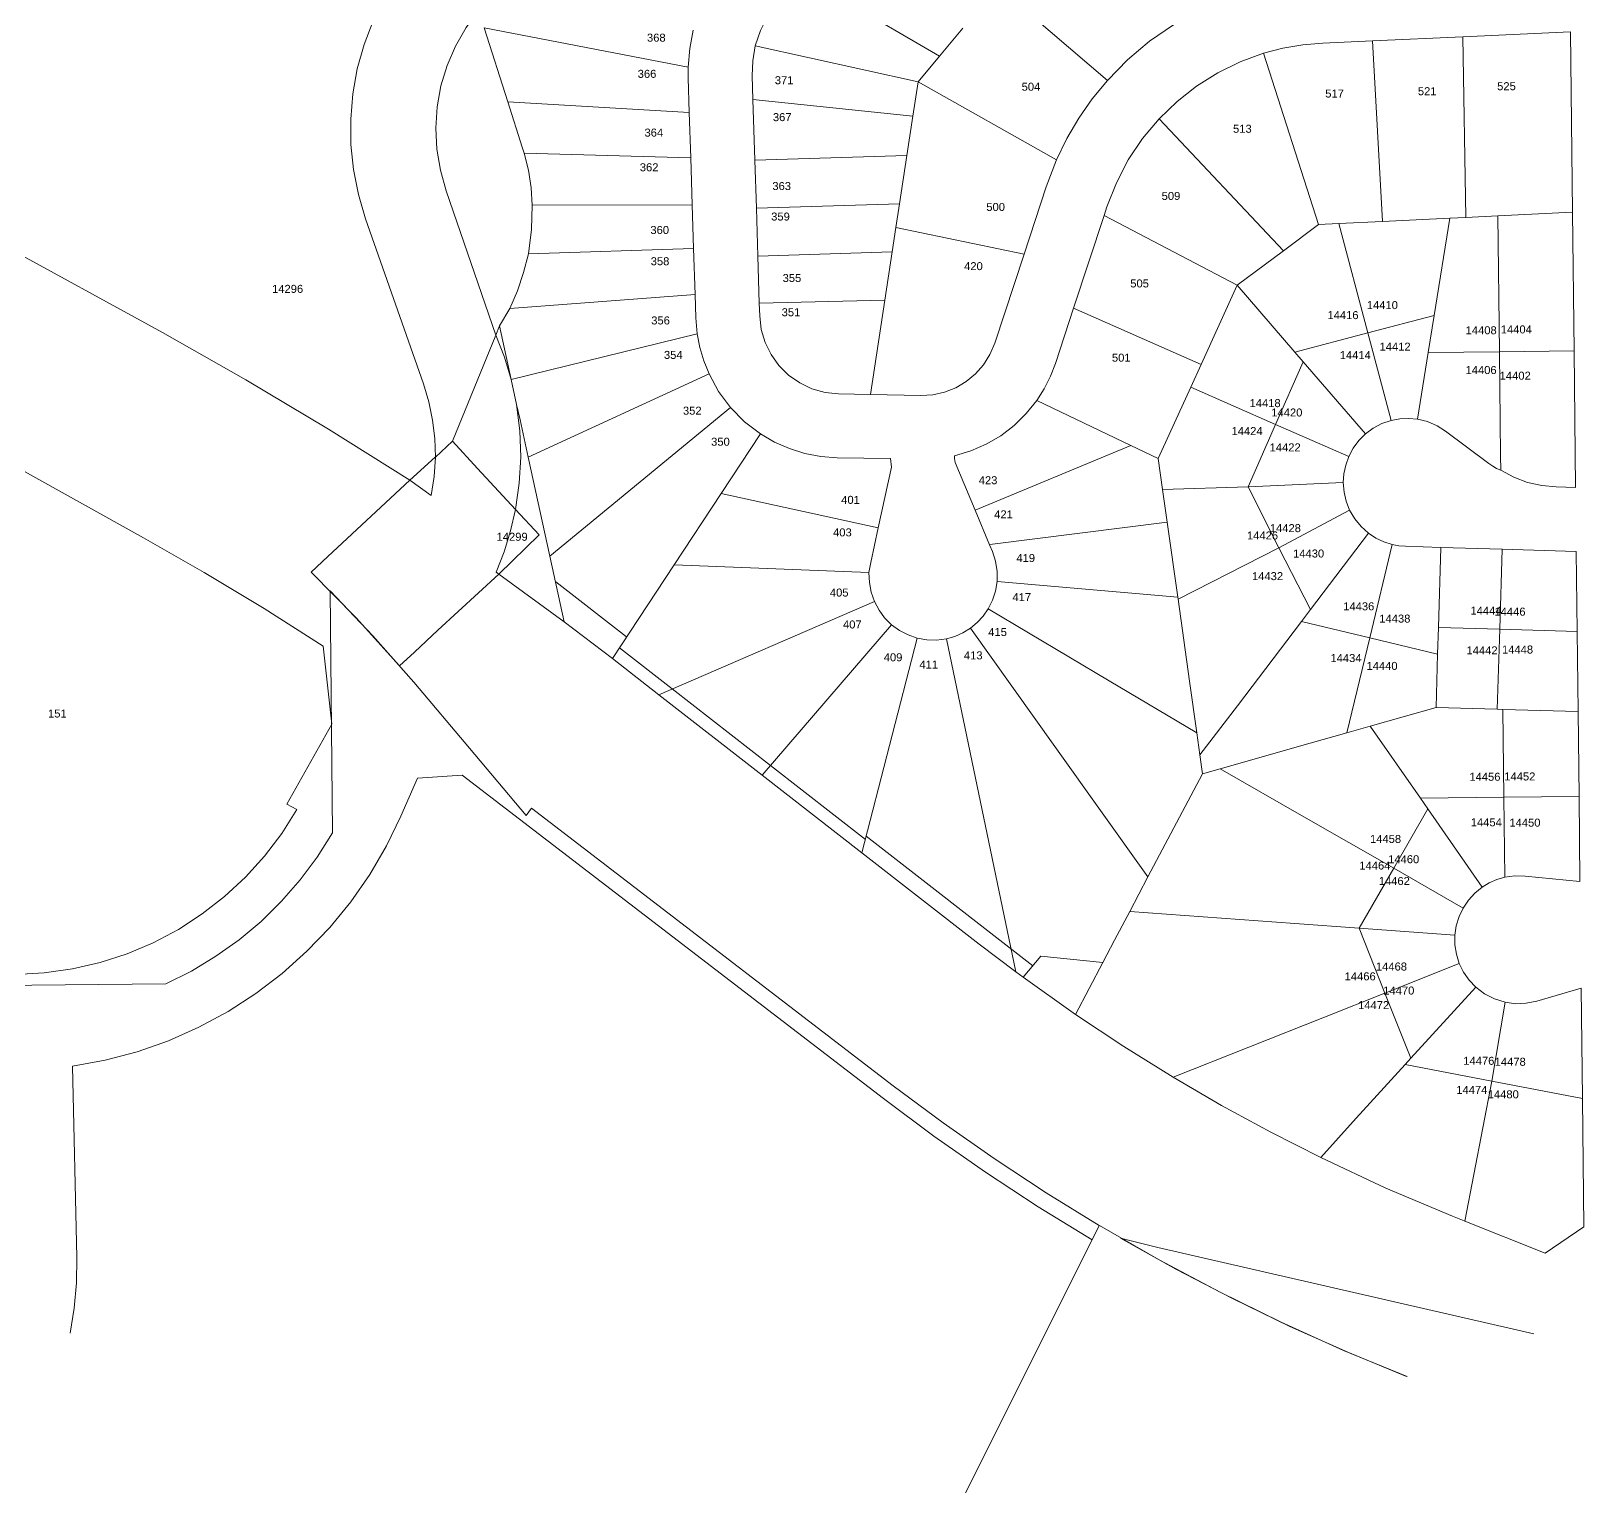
# Model space of a CAD drawing. Header units: feet. Extents: x 865220 to 2822444, y -2240498 to 975731.
# Drawn here: x 2813289 to 2814745, y 962915 to 964285 of the extents above; entities that cross this region are included whole.
import ezdxf
from ezdxf.enums import TextEntityAlignment as Align

# ---------------------------------------------------------------- set-up
doc = ezdxf.new("R2010")
doc.units = ezdxf.units.FT
doc.header["$LTSCALE"] = 0.015
doc.header["$MEASUREMENT"] = 0
doc.layers.add('Dakota County Addresses', color=7, linetype='Continuous')
doc.layers.add('Dakota County Parcels', color=7, linetype='Continuous')
doc.styles.add('Dimensions 100', font='arial.ttf')

# ---------------------------------------------------------------- blocks, each defined once
blk = doc.blocks.new('ACMAP_ANN_TEMPLATE_Dakota County Addresses')
at = {"layer": 'Dakota County Addresses', "style": 'Dimensions 100'}
blk.add_attdef('DakotaCountyAddress', text='', height=50, dxfattribs=at).set_placement((0, 0), align=Align.CENTER)

msp = doc.modelspace()

# ---------------------------------------------------------------- linework, layer by layer
at = {"layer": 'Dakota County Parcels', "lineweight": 5}
for p, q in [((2814009.5, 964338.2), (2814140.8, 964261.8)), ((2814195.1, 964327.3), (2814298.1, 964239)), ((2813714, 964288.4), (2813905.3, 964251.3)), ((2813714, 964288.4), (2813736.3, 964218.9)), ((2814140.8, 964261.8), (2814162.5, 964287.9)), ((2814631.1, 964279.9), (2814732, 964284.5)), ((2814733.9, 964115.5), (2814732, 964284.5)), ((2812906.8, 964279.9), (2813412.6, 964002.7)), ((2813968.2, 964271.3), (2814120.8, 964237.6)), ((2814500, 964274), (2814546.7, 964276.1)), ((2814546.7, 964276.1), (2814631.1, 964279.9)), ((2814546.7, 964276.1), (2814556, 964106.8)), ((2814633.9, 964110.6), (2814631.1, 964279.9)), ((2814120.8, 964237.6), (2814140.8, 964261.8)), ((2814444.4, 964264.4), (2814496.1, 964103.8)), ((2813905.3, 964251.3), (2813905.3, 964241.3)), ((2813906.3, 964208.8), (2813905.3, 964241.3)), ((2813966, 964221.2), (2813965.3, 964243.2)), ((2814115.9, 964205.4), (2814120.8, 964237.6)), ((2814120.8, 964237.6), (2814250.4, 964164.5)), ((2813736.3, 964218.9), (2813906.3, 964208.8)), ((2813736.3, 964218.9), (2813749.8, 964176.5)), ((2813907.7, 964166.3), (2813906.3, 964208.8)), ((2813967.8, 964164.2), (2813966, 964221.2)), ((2813966, 964221.2), (2814115.9, 964205.4)), ((2814110.3, 964168.7), (2814115.9, 964205.4)), ((2814346.6, 964203.1), (2814463, 964079.3)), ((2813749.8, 964176.5), (2813751.6, 964170.8)), ((2813751.6, 964170.8), (2813907.7, 964166.3)), ((2813909.1, 964122.3), (2813907.7, 964166.3)), ((2813967.8, 964164.2), (2814110.3, 964168.7)), ((2814103.4, 964123.4), (2814110.3, 964168.7)), ((2813969.2, 964119.2), (2813967.8, 964164.2)), ((2814250.4, 964164.5), (2814240.7, 964139.3)), ((2814220, 964076.1), (2814240.7, 964139.3)), ((2813678.6, 964135.6), (2813725.1, 964000.2)), ((2813759.2, 964121.9), (2813909.1, 964122.3)), ((2813910.3, 964081.4), (2813909.1, 964122.3)), ((2813969.2, 964119.2), (2814103.4, 964123.4)), ((2814100, 964101.2), (2814103.4, 964123.4)), ((2813603, 964109.2), (2813657.2, 963954.4)), ((2813970.6, 964074.3), (2813969.2, 964119.2)), ((2814266.5, 964025.5), (2814295.1, 964112.4)), ((2814295.1, 964112.4), (2814297.7, 964120.5)), ((2814295.1, 964112.4), (2814419.7, 964047.1)), ((2814515.1, 964104.8), (2814556, 964106.8)), ((2814556, 964106.8), (2814618.9, 964109.9)), ((2814604.3, 964018.7), (2814618.9, 964109.9)), ((2814618.9, 964109.9), (2814633.9, 964110.6)), ((2814633.9, 964110.6), (2814664, 964112.1)), ((2814664, 964112.1), (2814733.9, 964115.5)), ((2814665.5, 963984.6), (2814664, 964112.1)), ((2814735.4, 963985.4), (2814733.9, 964115.5)), ((2814096.5, 964078.2), (2814100, 964101.2)), ((2814100, 964101.2), (2814220, 964076.1)), ((2814463, 964079.3), (2814496.1, 964103.8)), ((2814496.1, 964103.8), (2814515.1, 964104.8)), ((2814515.1, 964104.8), (2814542.2, 964002.3)), ((2813755.5, 964076.5), (2813910.3, 964081.4)), ((2813911.7, 964038.4), (2813910.3, 964081.4)), ((2813970.6, 964074.3), (2814096.5, 964078.2)), ((2814089.6, 964033), (2814096.5, 964078.2)), ((2814419.7, 964047.1), (2814463, 964079.3)), ((2813971.9, 964030.2), (2813970.6, 964074.3)), ((2814192.5, 963992.5), (2814220, 964076.1)), ((2813738, 964025.2), (2813911.7, 964038.4)), ((2813912.4, 964016.3), (2813911.7, 964038.4)), ((2814385.9, 963972.7), (2814419.7, 964047.1)), ((2814419.7, 964047.1), (2814473.9, 963984.2)), ((2813738, 964025.2), (2813728.5, 964008.9)), ((2813971.9, 964030.2), (2814089.6, 964033)), ((2813972.3, 964018.2), (2813971.9, 964030.2)), ((2814076.1, 963944.5), (2814089.6, 964033)), ((2814249.5, 963973.7), (2814266.5, 964025.5)), ((2814266.5, 964025.5), (2814385.9, 963972.7)), ((2813725.1, 964000.2), (2813728.5, 964008.9)), ((2813739.5, 963958.5), (2813728.5, 964008.9)), ((2813912.4, 964016.3), (2813913.7, 964001.4)), ((2814542.2, 964002.3), (2814604.3, 964018.7)), ((2814598.7, 963983.9), (2814604.3, 964018.7)), ((2813046.9, 964004), (2813394.7, 963810.3)), ((2813739.5, 963958.5), (2813913.7, 964001.4)), ((2814473.9, 963984.2), (2814542.2, 964002.3)), ((2814542.2, 964002.3), (2814563.9, 963920.1)), ((2814473.9, 963984.2), (2814481.6, 963975.3)), ((2814588.7, 963921.4), (2814598.7, 963983.9)), ((2814598.7, 963983.9), (2814665.5, 963984.6)), ((2814665.5, 963984.6), (2814735.4, 963985.4)), ((2814666.6, 963887), (2814665.5, 963984.6)), ((2814736.8, 963857.3), (2814735.4, 963985.4)), ((2813755.4, 963885.7), (2813924.8, 963963.8)), ((2814376.3, 963951.5), (2814385.9, 963972.7)), ((2814455.7, 963916.5), (2814481.6, 963975.3)), ((2814481.6, 963975.3), (2814540, 963907.6)), ((2813744.5, 963935), (2813739.5, 963958.5)), ((2814345.8, 963884.4), (2814376.3, 963951.5)), ((2814376.3, 963951.5), (2814455.7, 963916.5)), ((2813747.7, 963920.8), (2813744.5, 963935)), ((2813775.7, 963793), (2813945, 963932.3)), ((2814046.1, 963945.2), (2814076.1, 963944.5)), ((2814076.1, 963944.5), (2814123.2, 963943.5)), ((2814320.1, 963896.7), (2814231.9, 963938.9)), ((2813747.7, 963920.8), (2813755.4, 963885.7)), ((2813936.3, 963851.8), (2813973.1, 963907.6)), ((2814429.9, 963857.9), (2814455.7, 963916.5)), ((2814455.7, 963916.5), (2814524.3, 963886.3)), ((2814615.1, 963910.2), (2814655.7, 963879.9)), ((2813668.4, 963885.9), (2813684.4, 963900.7)), ((2814174.2, 963836), (2814320.1, 963896.7)), ((2814320.1, 963896.7), (2814345.8, 963884.4)), ((2813644.5, 963864.1), (2813668.2, 963885.7)), ((2813668.2, 963885.7), (2813668.4, 963885.9)), ((2813755.4, 963885.7), (2813775.7, 963793)), ((2814044.8, 963885.2), (2814095, 963884.6)), ((2814083.4, 963819.4), (2814095.9, 963876.4)), ((2814095.9, 963876.4), (2814095, 963884.6)), ((2814154.9, 963884.4), (2814155, 963887)), ((2814155.6, 963880.9), (2814154.9, 963884.4)), ((2814155.6, 963880.9), (2814174.2, 963836)), ((2814345.8, 963884.4), (2814349.8, 963855.6)), ((2814666.9, 963873.5), (2814666.6, 963887)), ((2813664.5, 963849.9), (2813644.5, 963864.1)), ((2814429.9, 963857.9), (2814519.2, 963861.9)), ((2813892.1, 963784.9), (2813936.3, 963851.8)), ((2813936.3, 963851.8), (2814083.4, 963819.4)), ((2814349.8, 963855.6), (2814429.9, 963857.9)), ((2814349.8, 963855.6), (2814354.1, 963824.9)), ((2814429.9, 963857.9), (2814458.9, 963800.9)), ((2814718.8, 963857.9), (2814736.8, 963857.3)), ((2813743.5, 963836.8), (2813765.6, 963812.9)), ((2814174.2, 963836), (2814187.6, 963803.7)), ((2814458.9, 963800.9), (2814525.1, 963836.2)), ((2814076.3, 963787.1), (2814083.4, 963819.4)), ((2814190.5, 963804.1), (2814354.1, 963824.9)), ((2814354.1, 963824.9), (2814364, 963754.6)), ((2813765.6, 963812.9), (2813727.7, 963776.2)), ((2814187.6, 963803.7), (2814190.5, 963804.1)), ((2814187.6, 963803.7), (2814190.3, 963797.3)), ((2814488.5, 963742.9), (2814542.9, 963814.4)), ((2814543.9, 963716.4), (2814565.1, 963803.8)), ((2814577.4, 963802.2), (2814610.6, 963801.2)), ((2813775.7, 963793), (2813789.2, 963731.5)), ((2814076.3, 963787.1), (2814074.7, 963777.6)), ((2814364.3, 963752.7), (2814458.9, 963800.9)), ((2814458.9, 963800.9), (2814488.5, 963742.9)), ((2814608.3, 963726.2), (2814610.6, 963801.2)), ((2814610.6, 963801.2), (2814668.1, 963799.4)), ((2814665.8, 963724.5), (2814668.1, 963799.4)), ((2814668.1, 963799.4), (2814737.5, 963797.3)), ((2814738.4, 963722.3), (2814737.5, 963797.3)), ((2813725.4, 963777.9), (2813727.7, 963776.2)), ((2813789.2, 963731.5), (2813727.7, 963776.2)), ((2813834.2, 963697.1), (2813892.1, 963784.9)), ((2813892.1, 963784.9), (2814074.7, 963777.6)), ((2813569.8, 963760.4), (2813572.1, 963533.5)), ((2813847.5, 963717.3), (2813781.1, 963769)), ((2814194.7, 963769.1), (2814364, 963754.6)), ((2813877.9, 963663), (2814079.9, 963750.4)), ((2814364, 963754.6), (2814364.3, 963752.7)), ((2813834.2, 963697.1), (2813789.2, 963731.5)), ((2813974.6, 963587.7), (2814095.8, 963728.7)), ((2814480.1, 963731.8), (2814488.5, 963742.9)), ((2814480.1, 963731.8), (2814543.9, 963716.4)), ((2814068.1, 963514.9), (2814119.9, 963716.1)), ((2814147.2, 963715.5), (2814212.3, 963403.2)), ((2814522.4, 963627.4), (2814543.9, 963716.4)), ((2814543.9, 963716.4), (2814607.6, 963701)), ((2814607.6, 963701), (2814608.3, 963726.2)), ((2814608.3, 963726.2), (2814665.8, 963724.5)), ((2814663.5, 963649.5), (2814665.8, 963724.5)), ((2814665.8, 963724.5), (2814738.4, 963722.3)), ((2814739.2, 963647.2), (2814738.4, 963722.3)), ((2813571.3, 963635.4), (2813563.3, 963708.6)), ((2813890.4, 963668.5), (2813840.8, 963707.1)), ((2814606.1, 963651.2), (2814607.6, 963701)), ((2813834.2, 963697.1), (2813877.9, 963663)), ((2813648.1, 963674.8), (2813700.2, 963613.1)), ((2813877.9, 963663), (2813974.6, 963587.7)), ((2813982.4, 963596.8), (2813890.4, 963668.5)), ((2814544.5, 963633.7), (2814606.1, 963651.2)), ((2814606.1, 963651.2), (2814663.5, 963649.5)), ((2814663.5, 963649.5), (2814668.8, 963649.3)), ((2814668.8, 963649.3), (2814739.2, 963647.2)), ((2814669.7, 963566.9), (2814668.8, 963649.3)), ((2814740.1, 963567.7), (2814739.2, 963647.2)), ((2813529.3, 963560.6), (2813571.3, 963635.4)), ((2814381.9, 963627.4), (2814384.8, 963606.6)), ((2814522.4, 963627.4), (2814544.5, 963633.7)), ((2814544.5, 963633.7), (2814591.5, 963566)), ((2813700.2, 963613.1), (2813753.5, 963549.8)), ((2814384.8, 963606.6), (2814387.3, 963588.8)), ((2813651.5, 963584.9), (2813636, 963549.3)), ((2813693.4, 963587.8), (2813651.5, 963584.9)), ((2813693.4, 963587.8), (2814088.2, 963284.6)), ((2813974.6, 963587.7), (2814068.1, 963514.9)), ((2814071.4, 963527.4), (2813982.4, 963596.8)), ((2814336.1, 963492.3), (2814387.3, 963588.8)), ((2814387.3, 963588.8), (2814403.7, 963593.5)), ((2813529.3, 963560.6), (2813538.7, 963555.4)), ((2813753.5, 963549.8), (2813758.4, 963556.8)), ((2813758.4, 963556.8), (2814097.3, 963296.5)), ((2814566.5, 963500.4), (2814598.4, 963556.2)), ((2814591.5, 963566), (2814669.7, 963566.9)), ((2814591.5, 963566), (2814598.4, 963556.2)), ((2814598.4, 963556.2), (2814649.4, 963482.6)), ((2814669.7, 963566.9), (2814740.1, 963567.7)), ((2814670.5, 963491.9), (2814669.7, 963566.9)), ((2814741, 963487.9), (2814740.1, 963567.7)), ((2814228.4, 963408.9), (2814072.2, 963530.6)), ((2814068.1, 963514.9), (2814178, 963429.2)), ((2814534, 963444.2), (2814566.5, 963500.4)), ((2814566.5, 963500.4), (2814631.6, 963463.1)), ((2814319, 963459.8), (2814336.1, 963492.3)), ((2814689.6, 963493.1), (2814741, 963487.9)), ((2814534, 963444.2), (2814558.2, 963383.4)), ((2814534, 963444.2), (2814623.8, 963437.7)), ((2814178, 963429.2), (2814212.3, 963403.2)), ((2814219.3, 963398.2), (2814235.9, 963417.9)), ((2814235.9, 963417.9), (2814293.9, 963411.9)), ((2814293.9, 963411.9), (2814268.1, 963363.4)), ((2814558.2, 963383.4), (2814627.9, 963411.2)), ((2814212.3, 963403.2), (2814219.3, 963398.2)), ((2814219.3, 963398.2), (2814268.1, 963363.4)), ((2812915.9, 963387), (2813415.8, 963392)), ((2814558.2, 963383.4), (2814582.6, 963322.3)), ((2814582.6, 963322.3), (2814643.3, 963389)), ((2814700.5, 963375.8), (2814742.2, 963388)), ((2814743.3, 963284.5), (2814742.2, 963388)), ((2814658.3, 963300.8), (2814670.9, 963374.7)), ((2814577.2, 963316.3), (2814582.6, 963322.3)), ((2813332.4, 963135.6), (2813328.4, 963314.8)), ((2814577.2, 963316.3), (2814658.3, 963300.8)), ((2814633.2, 963169.6), (2814658.3, 963300.8)), ((2814658.3, 963300.8), (2814743.3, 963284.5)), ((2814744.7, 963164.3), (2814743.3, 963284.5)), ((2814290.4, 963165.5), (2814283.7, 963152)), ((2814633.2, 963169.6), (2814708.4, 963139.4)), ((2814708.4, 963139.4), (2814744.7, 963164.3)), ((2814283.7, 963152), (2814165.1, 962914.7)), ((2814310.4, 963153.6), (2814345.3, 963144.9)), ((2814345.3, 963144.9), (2814697.8, 963063.9))]:
    msp.add_line(p, q, dxfattribs=at)
for points in [[(2813647.2, 964355.5), (2813632.9, 964336.5), (2813620.5, 964316.2), (2813610, 964294.9), (2813601.5, 964272.7), (2813595.2, 964249.8), (2813591, 964226.4), (2813589, 964202.7), (2813589.2, 964179), (2813591.6, 964155.3), (2813596.3, 964132), (2813603, 964109.2)], [(2813988.5, 964312.3), (2813979.8, 964299.6), (2813972.9, 964285.9), (2813968.2, 964271.3)], [(2813708.9, 964304.6), (2813697.1, 964288.5), (2813687.2, 964271.2), (2813679.3, 964252.9), (2813673.6, 964233.8), (2813670.1, 964214.2), (2813668.8, 964194.3), (2813669.8, 964174.4), (2813673.1, 964154.7), (2813678.6, 964135.6)], [(2813910.1, 964286), (2813906.8, 964268.8), (2813905.3, 964251.3)], [(2814360, 964291.2), (2814337.7, 964275.8), (2814317, 964258.3), (2814298.1, 964239)], [(2813968.2, 964271.3), (2813965.8, 964257.3), (2813965.3, 964243.2)], [(2814500, 964274), (2814481.2, 964272.4), (2814462.6, 964269.1), (2814444.4, 964264.4)], [(2814444.4, 964264.4), (2814422.5, 964256.4), (2814401.5, 964246.1), (2814381.7, 964233.7), (2814363.4, 964219.3), (2814346.6, 964203.1)], [(2814298.1, 964239), (2814284, 964221.8), (2814271.3, 964203.6), (2814260.1, 964184.4), (2814250.4, 964164.5)], [(2814346.6, 964203.1), (2814331.1, 964184.6), (2814317.7, 964164.5), (2814306.5, 964143), (2814297.7, 964120.5)], [(2813759.2, 964121.9), (2813758, 964138.4), (2813755.5, 964154.7), (2813751.6, 964170.8)], [(2813755.5, 964076.5), (2813758.6, 964099.1), (2813759.2, 964121.9)], [(2813738, 964025.2), (2813745.3, 964041.8), (2813751.1, 964059), (2813755.5, 964076.5)], [(2813972.3, 964018.2), (2813973.8, 964005.6), (2813977.4, 963993.4), (2813982.9, 963982), (2813990.3, 963971.6), (2813999.4, 963962.7), (2814009.8, 963955.4), (2814021.2, 963949.9), (2814033.5, 963946.5), (2814046.1, 963945.2)], [(2813644.5, 963864.1), (2813568.2, 963912), (2813490.9, 963958.2), (2813412.6, 964002.7)], [(2813684.4, 963900.7), (2813702, 963943.7), (2813725.1, 964000.2)], [(2813739.5, 963958.5), (2813733.2, 963979.6), (2813725.1, 964000.2)], [(2813913.7, 964001.4), (2813916.2, 963988.6), (2813919.9, 963976), (2813924.8, 963963.8)], [(2814123.2, 963943.5), (2814134.5, 963944.1), (2814145.6, 963946.6), (2814156.2, 963950.8), (2814165.9, 963956.6), (2814174.6, 963963.8), (2814182.1, 963972.4), (2814188.1, 963982), (2814192.5, 963992.5)], [(2813924.8, 963963.8), (2813933.8, 963947.4), (2813945, 963932.3)], [(2814231.9, 963938.9), (2814238.9, 963949.9), (2814244.8, 963961.6), (2814249.5, 963973.7)], [(2813668.4, 963885.9), (2813667.8, 963903.3), (2813665.8, 963920.6), (2813662.3, 963937.7), (2813657.2, 963954.4)], [(2813743.5, 963836.8), (2813747, 963861.3), (2813748.4, 963885.9), (2813747.5, 963910.5), (2813744.5, 963935)], [(2813945, 963932.3), (2813958.2, 963919), (2813973.1, 963907.6)], [(2814155, 963887), (2814170.1, 963891.6), (2814184.6, 963897.9), (2814198.2, 963905.9), (2814210.7, 963915.6), (2814222, 963926.6), (2814231.9, 963938.9)], [(2814563.9, 963920.1), (2814555.3, 963917.2), (2814547.3, 963912.9), (2814540, 963907.6)], [(2814588.7, 963921.4), (2814580.4, 963922.1), (2814572.1, 963921.7), (2814563.9, 963920.1)], [(2814615.1, 963910.2), (2814607, 963915.3), (2814598.1, 963919.1), (2814588.7, 963921.4)], [(2813973.1, 963907.6), (2813986.3, 963899.9), (2814000.2, 963893.8), (2814014.7, 963889.2), (2814029.6, 963886.4), (2814044.8, 963885.2)], [(2814540, 963907.6), (2814533.8, 963901.3), (2814528.5, 963894.1), (2814524.3, 963886.3)], [(2813684.4, 963900.7), (2813708, 963875.2), (2813743.5, 963836.8)], [(2813664.5, 963849.9), (2813667.3, 963867.8), (2813668.4, 963885.9)], [(2814524.3, 963886.3), (2814521.5, 963878.4), (2814519.8, 963870.2), (2814519.2, 963861.9)], [(2814655.7, 963879.9), (2814659.2, 963877.3), (2814662.9, 963875.2), (2814666.9, 963873.5)], [(2813644.5, 963864.1), (2813567.5, 963792.5), (2813552, 963778.1)], [(2814519.2, 963861.9), (2814519.9, 963853.1), (2814521.9, 963844.4), (2814525.1, 963836.2)], [(2814666.9, 963873.5), (2814678.9, 963866.9), (2814691.7, 963862.1), (2814705.1, 963859.1), (2814718.8, 963857.9)], [(2813725.3, 963777.9), (2813732.8, 963797.1), (2813738.9, 963816.8), (2813743.5, 963836.8)], [(2814525.1, 963836.2), (2814529.9, 963828), (2814535.8, 963820.7), (2814542.9, 963814.4)], [(2813563.3, 963708.6), (2813507.9, 963743.8), (2813451.7, 963777.7), (2813394.7, 963810.3)], [(2814542.9, 963814.4), (2814549.8, 963809.9), (2814557.2, 963806.3), (2814565.1, 963803.8)], [(2814565.1, 963803.8), (2814571.2, 963802.7), (2814577.4, 963802.2)], [(2814194.7, 963769.1), (2814194.7, 963778.7), (2814193.3, 963788.2), (2814190.3, 963797.3)], [(2813634.9, 963690.3), (2813594.3, 963735.1), (2813552, 963778.1)], [(2813727.7, 963776.2), (2813670.7, 963723.5), (2813648.7, 963703.1), (2813634.9, 963690.3)], [(2814074.7, 963777.6), (2814075.2, 963768.3), (2814076.9, 963759.2), (2814079.9, 963750.4)], [(2813648.1, 963674.8), (2813609.8, 963718.4), (2813569.8, 963760.4)], [(2814186.5, 963743.6), (2814190.5, 963751.6), (2814193.2, 963760.2), (2814194.7, 963769.1)], [(2814079.9, 963750.4), (2814084.1, 963742.4), (2814089.4, 963735.1), (2814095.8, 963728.7)], [(2814169.8, 963725.4), (2814176.2, 963730.7), (2814181.8, 963736.8), (2814186.5, 963743.6)], [(2814186.5, 963743.6), (2814299.7, 963676.2), (2814381.9, 963627.4)], [(2814364.3, 963752.7), (2814375.1, 963675.9), (2814381.9, 963627.4)], [(2814095.8, 963728.7), (2814103.2, 963723.3), (2814111.3, 963719.1), (2814119.9, 963716.1)], [(2814384.8, 963606.6), (2814419.9, 963652.8), (2814480.1, 963731.8)], [(2814119.9, 963716.1), (2814128.9, 963714.5), (2814138.1, 963714.3), (2814147.2, 963715.5)], [(2814147.2, 963715.5), (2814155.1, 963717.7), (2814162.7, 963721.1), (2814169.8, 963725.4)], [(2814169.8, 963725.4), (2814249, 963614.4), (2814336.1, 963492.3)], [(2814403.7, 963593.5), (2814488.2, 963617.6), (2814522.4, 963627.4)], [(2814403.7, 963593.5), (2814482.3, 963548.5), (2814566.5, 963500.4)], [(2813275.2, 963400.8), (2813301.8, 963402.2), (2813328.2, 963406), (2813354.1, 963412), (2813379.5, 963420.2), (2813404, 963430.6), (2813427.5, 963443), (2813449.9, 963457.5), (2813470.9, 963473.8), (2813490.5, 963491.9), (2813508.4, 963511.7), (2813524.5, 963532.9), (2813538.7, 963555.4)], [(2813328.4, 963314.8), (2813359, 963320.4), (2813389, 963328.4), (2813418.3, 963338.7), (2813446.7, 963351.3), (2813474.1, 963366.1), (2813500.2, 963382.9), (2813524.9, 963401.8), (2813548, 963422.5), (2813569.5, 963444.9), (2813589.1, 963469), (2813606.8, 963494.5), (2813622.5, 963521.3), (2813636, 963549.3)], [(2813415.8, 963392), (2813439.8, 963404), (2813462.7, 963417.9), (2813484.4, 963433.4), (2813505, 963450.6), (2813524.1, 963469.4), (2813541.7, 963489.5), (2813557.7, 963510.9), (2813572.1, 963533.5)], [(2814649.4, 963482.6), (2814642.5, 963477), (2814636.5, 963470.5), (2814631.6, 963463.1)], [(2814670.5, 963491.9), (2814663.1, 963489.7), (2814656, 963486.6), (2814649.4, 963482.6)], [(2814689.6, 963493.1), (2814680, 963493.2), (2814670.5, 963491.9)], [(2814293.9, 963411.9), (2814304.9, 963433), (2814319, 963459.8)], [(2814319, 963459.8), (2814473.8, 963448.6), (2814534, 963444.2)], [(2814631.6, 963463.1), (2814627.7, 963455.1), (2814625.1, 963446.5), (2814623.8, 963437.7)], [(2814623.8, 963437.7), (2814623.8, 963428.7), (2814625.2, 963419.8), (2814627.9, 963411.2)], [(2814627.9, 963411.2), (2814631.9, 963403), (2814637.1, 963395.6), (2814643.3, 963389)], [(2814558.2, 963383.4), (2814501.5, 963360.8), (2814359.8, 963304.5)], [(2814643.3, 963389), (2814651.6, 963382.7), (2814660.9, 963377.9), (2814670.9, 963374.7)], [(2814670.9, 963374.7), (2814680.7, 963373.4), (2814690.7, 963373.8), (2814700.5, 963375.8)], [(2814268.1, 963363.4), (2814313.5, 963333.2), (2814359.8, 963304.5)], [(2814577.2, 963316.3), (2814531.4, 963266), (2814498, 963229.2)], [(2814097.3, 963296.5), (2814144.1, 963261.6), (2814191.9, 963228.2), (2814240.7, 963196.1), (2814290.4, 963165.5)], [(2814359.8, 963304.5), (2814405.1, 963278.1), (2814451.2, 963253), (2814498, 963229.2)], [(2814088.2, 963284.6), (2814135.6, 963249.3), (2814184, 963215.4), (2814233.4, 963183), (2814283.7, 963152)], [(2814498, 963229.2), (2814559.2, 963200.6), (2814621.5, 963174.3)], [(2814290.8, 963165.4), (2814346.5, 963133.4), (2814403.3, 963103.2), (2814461, 963074.9), (2814519.5, 963048.4), (2814578.9, 963023.8)], [(2814621.5, 963174.3), (2814632.5, 963169.8), (2814633.2, 963169.6)], [(2814310.4, 963153.6), (2814362.4, 963124.4), (2814415.3, 963096.9), (2814469, 963070.9), (2814523.4, 963046.6), (2814578.5, 963023.9)], [(2813326.2, 963064.5), (2813330, 963088.1), (2813332, 963111.8), (2813332.4, 963135.6)]]:
    msp.add_lwpolyline(points, dxfattribs=at)

# ---------------------------------------------------------------- block references
at = {"layer": 'Dakota County Addresses', "lineweight": 5, "xscale": 0.15, "yscale": 0.15, "zscale": 0.15}
for p, values in [((2813875.4, 964275.3), {'DakotaCountyAddress': '368'}), ((2813866.7, 964241.4), {'DakotaCountyAddress': '366'}), ((2813995.2, 964235.4), {'DakotaCountyAddress': '371'}), ((2814226.5, 964229.3), {'DakotaCountyAddress': '504'}), ((2814511, 964222.9), {'DakotaCountyAddress': '517'}), ((2814597.8, 964225.1), {'DakotaCountyAddress': '521'}), ((2814672.1, 964229.8), {'DakotaCountyAddress': '525'}), ((2813993.4, 964200.8), {'DakotaCountyAddress': '367'}), ((2814424.6, 964189.9), {'DakotaCountyAddress': '513'}), ((2813873.1, 964186.3), {'DakotaCountyAddress': '364'}), ((2813868.7, 964153.8), {'DakotaCountyAddress': '362'}), ((2813992.9, 964136.2), {'DakotaCountyAddress': '363'}), ((2814193.4, 964116.6), {'DakotaCountyAddress': '500'}), ((2814357.7, 964126.9), {'DakotaCountyAddress': '509'}), ((2813991.8, 964107.6), {'DakotaCountyAddress': '359'}), ((2813878.6, 964095), {'DakotaCountyAddress': '360'}), ((2813878.9, 964065.7), {'DakotaCountyAddress': '358'}), ((2814172.6, 964061.1), {'DakotaCountyAddress': '420'}), ((2814002.5, 964050), {'DakotaCountyAddress': '355'}), ((2814328.3, 964044.9), {'DakotaCountyAddress': '505'}), ((2813529.9, 964039.8), {'DakotaCountyAddress': '14296'}), ((2814001.6, 964017.9), {'DakotaCountyAddress': '351'}), ((2814518.9, 964015.2), {'DakotaCountyAddress': '14416'}), ((2814555.8, 964024.6), {'DakotaCountyAddress': '14410'}), ((2813879.4, 964010.2), {'DakotaCountyAddress': '356'}), ((2814648.4, 964001), {'DakotaCountyAddress': '14408'}), ((2814681.3, 964001.8), {'DakotaCountyAddress': '14404'}), ((2814567.7, 963985.6), {'DakotaCountyAddress': '14412'}), ((2813891.3, 963977.9), {'DakotaCountyAddress': '354'}), ((2814311.1, 963975.3), {'DakotaCountyAddress': '501'}), ((2814530.4, 963977.7), {'DakotaCountyAddress': '14414'}), ((2814648.3, 963963.7), {'DakotaCountyAddress': '14406'}), ((2814680.3, 963958.4), {'DakotaCountyAddress': '14402'}), ((2813909.1, 963925.6), {'DakotaCountyAddress': '352'}), ((2814445.9, 963932.7), {'DakotaCountyAddress': '14418'}), ((2814466.3, 963923.9), {'DakotaCountyAddress': '14420'}), ((2813935.5, 963896.5), {'DakotaCountyAddress': '350'}), ((2814429, 963906.5), {'DakotaCountyAddress': '14424'}), ((2814464.7, 963891.2), {'DakotaCountyAddress': '14422'}), ((2814186.3, 963860.4), {'DakotaCountyAddress': '423'}), ((2814057.4, 963842), {'DakotaCountyAddress': '401'}), ((2814200.8, 963828.4), {'DakotaCountyAddress': '421'}), ((2814049.8, 963811.5), {'DakotaCountyAddress': '403'}), ((2814443.5, 963808.6), {'DakotaCountyAddress': '14426'}), ((2814464.9, 963815.5), {'DakotaCountyAddress': '14428'}), ((2813740.3, 963807.4), {'DakotaCountyAddress': '14299'}), ((2814221.6, 963787.5), {'DakotaCountyAddress': '419'}), ((2814486.7, 963791.7), {'DakotaCountyAddress': '14430'}), ((2814448.2, 963770.5), {'DakotaCountyAddress': '14432'}), ((2814046.8, 963755.1), {'DakotaCountyAddress': '405'}), ((2814217.9, 963750.8), {'DakotaCountyAddress': '417'}), ((2814533.7, 963742.2), {'DakotaCountyAddress': '14436'}), ((2814652.9, 963738.1), {'DakotaCountyAddress': '14444'}), ((2814675.4, 963737.2), {'DakotaCountyAddress': '14446'}), ((2814059.1, 963725.2), {'DakotaCountyAddress': '407'}), ((2814567.5, 963730.7), {'DakotaCountyAddress': '14438'}), ((2814195.2, 963718.1), {'DakotaCountyAddress': '415'}), ((2814097.3, 963694.4), {'DakotaCountyAddress': '409'}), ((2814172.4, 963696.2), {'DakotaCountyAddress': '413'}), ((2814521.7, 963693.7), {'DakotaCountyAddress': '14434'}), ((2814649.2, 963700.9), {'DakotaCountyAddress': '14442'}), ((2814682.5, 963701.7), {'DakotaCountyAddress': '14448'}), ((2814130.7, 963687.6), {'DakotaCountyAddress': '411'}), ((2814555.5, 963686.3), {'DakotaCountyAddress': '14440'}), ((2813314.1, 963641.7), {'DakotaCountyAddress': '151'}), ((2814651.9, 963582.4), {'DakotaCountyAddress': '14456'}), ((2814684.6, 963582.7), {'DakotaCountyAddress': '14452'}), ((2814653.2, 963539.7), {'DakotaCountyAddress': '14454'}), ((2814689.4, 963539.4), {'DakotaCountyAddress': '14450'}), ((2814558.8, 963524.1), {'DakotaCountyAddress': '14458'}), ((2814575.8, 963505.1), {'DakotaCountyAddress': '14460'}), ((2814548.8, 963499.2), {'DakotaCountyAddress': '14464'}), ((2814567, 963484.7), {'DakotaCountyAddress': '14462'}), ((2814564.3, 963404.5), {'DakotaCountyAddress': '14468'}), ((2814535, 963395.3), {'DakotaCountyAddress': '14466'}), ((2814571.2, 963382), {'DakotaCountyAddress': '14470'}), ((2814547.6, 963368.3), {'DakotaCountyAddress': '14472'}), ((2814646.2, 963316.1), {'DakotaCountyAddress': '14476'}), ((2814675.6, 963315.2), {'DakotaCountyAddress': '14478'}), ((2814639.7, 963288.9), {'DakotaCountyAddress': '14474'}), ((2814669.1, 963284.7), {'DakotaCountyAddress': '14480'})]:
    msp.add_blockref('ACMAP_ANN_TEMPLATE_Dakota County Addresses', p, dxfattribs=at).add_auto_attribs(values)

doc.saveas('drawing.dxf')
